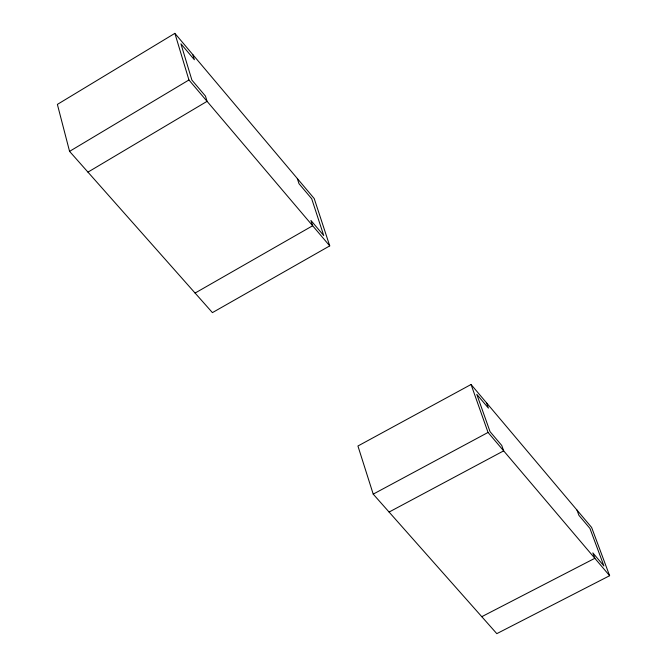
<?xml version="1.0" encoding="UTF-8"?>
<svg xmlns="http://www.w3.org/2000/svg" width="667" height="667" viewBox="0 0 667 667"><rect width="100%" height="100%" fill="white"/><g stroke="black" fill="none" stroke-linecap="round" stroke-linejoin="round"><path stroke-width="1" d="M174.879 33.35L57.379 104.402L69.568 151.367L212.423 312.623L329.731 245.881L314.215 198.549L174.879 33.35L188.936 79.973L329.731 245.881M69.568 151.367L188.936 79.973M87.961 172.128L207.07 101.342L205.469 96.09L191.896 80.082L180.924 43.805L194.38 59.747L192.813 54.619M195.089 293.055L312.648 225.763L310.922 220.443L323.728 235.551L311.697 198.749L298.991 183.692L297.307 178.506M471.052 384.492L357.929 446.006L373.212 494.13L496.807 633.65L609.621 575.713L591.612 527.422L471.052 384.492L488.044 432.441L609.621 575.713M373.212 494.13L488.044 432.441M389.094 512.056L503.677 450.859L501.751 445.464L490.053 431.666L476.805 394.364L488.427 408.129L486.543 402.86M481.782 616.683L594.847 558.296L592.838 552.876L603.918 565.941L589.928 528.397L578.914 515.341L576.955 510.047"/></g></svg>
